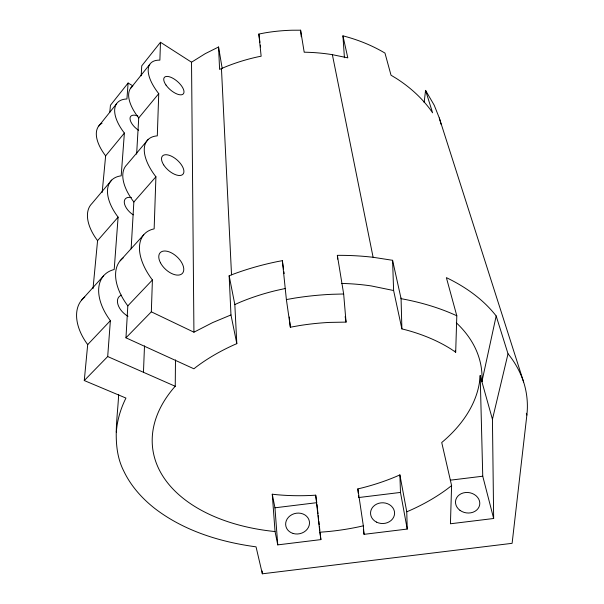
<?xml version="1.0" encoding="UTF-8"?>
<svg xmlns="http://www.w3.org/2000/svg" width="604" height="604" viewBox="0 0 604 604"><rect width="100%" height="100%" fill="white"/><g stroke="black" fill="none" stroke-linecap="round" stroke-linejoin="round"><path stroke-width="0.91" d="M320.067 532.222L320.89 539.606L277.757 544.876L275.047 531.535L272.412 531.278A171.015 104.107 -7 0 1 173.597 388.108L175.243 386.281L175.477 359.909M118.648 394.397C117.531 419.712 111.619 447.224 123.752 471.029C130.796 485.865 141.963 498.406 154.82 508.485C183.918 530.825 220.067 542.007 256.043 546.839L262.34 573.8L512.116 543.321L526.809 415.59C528.198 404.318 527.058 392.774 523.608 381.954L439.297 117.984L434.246 105.285L425.571 90.366L424.136 102.514M492.434 419.297L480.195 375.605A164.114 105.141 -7 0 1 442.928 441.509L441.72 442.49L451.603 485.608L450.433 523.774L493.657 518.496L492.434 419.297L508.024 353.801L496.171 315.945C483.14 299.229 465.352 286.757 446.371 277.636L456.805 315.786L455.688 352.215L450.999 349.067A171.015 104.107 -7 0 0 405.797 329.875L401.886 328.916L393.612 290.524L392.585 260.301L373.106 257.281A199.373 127.233 -7 0 0 338.066 255.341L337.357 255.364L337.681 259.108M151.332 311.83L152.412 279.962A51.959 28.947 43.5 0 1 154.148 228.871L155.915 176.776A47.014 23.05 41.9 0 1 157.304 135.855L158.739 93.643A43.027 18.747 41.3 0 1 159.879 60.143L160.483 42.272L191.528 62.212L193.929 332.2L151.332 311.83L125.964 337.817L193.899 368.795L196.036 367.096A171.015 104.107 -7 0 1 233.854 344.937L236.813 343.668L234.828 304.529L229.158 275.779L233.242 274.186A199.373 127.233 -7 0 1 278.497 261.381L282.355 260.686L283.533 268.976M143.458 372.291L144.499 345.888M125.964 337.817L127.822 305.851A50.857 29.86 43.2 0 1 123.141 257.961M131.128 248.863L133.854 201.985A46.108 23.888 41.5 0 1 126.81 164.764L148.033 139.637M136.625 154.163L138.731 117.946A42.272 19.494 40.8 0 1 132.201 86.583M141.177 75.825L141.751 65.851L160.483 42.272M116.323 432.064C117.199 420.225 120.634 408.666 125.942 398.066L84.273 380.543L107.693 356.541L110.373 320.656A49.883 30.245 42.8 0 1 114.194 269.52L118.105 217.138A45.323 24.288 41.2 0 1 121.185 175.832L124.379 133.061A41.608 19.887 40.5 0 1 126.923 98.996L128.116 83.02L132.865 85.896M84.273 380.543L87.723 344.295M93.008 288.689L97.576 240.641A44.485 24.983 40.7 0 1 91.891 203.578L111.672 180.105M102.159 192.457L105.64 155.855A40.906 20.528 40 0 1 102.008 123.254M109.769 112.442L110.449 105.255L128.116 83.02M496.171 315.945L481.909 381.736A165.081 105.02 -7 0 0 456.33 322.815M98.369 126.546L116.542 103.775M130.419 88.546L149.792 64.318M105.64 155.855L124.379 133.061M138.731 117.946L158.739 93.643M97.576 240.641L118.105 217.138M133.854 201.985L155.915 176.776M81.721 299.984L103.495 275.922M120.196 260.747L143.737 234.797M110.373 320.656L87.693 344.605A48.864 30.985 42.4 0 1 84.771 297.093M127.822 305.851L152.412 279.962M451.603 485.608L447.436 488.832A171.015 104.107 -7 0 1 409.882 510.471L406.764 511.792L407.224 529.059L364.046 534.336L363.366 529.738M191.528 62.212L205.239 53.658L218.557 46.999L222.219 68.622M193.929 332.2L212.699 322.566L230.97 314.941L229.158 275.779M425.571 90.366L432.592 112.805L430.32 109.558A160.317 126.168 -7.2 0 0 396.352 78.437L391.022 75.213L384.967 53.084C371.913 45.308 357.651 39.622 342.936 35.847L347.806 57.856L332.366 54.67A160.317 126.168 -7.2 0 0 304.756 52.216L304.197 52.223L300.603 30.2L292.072 30.23A155.953 125.338 -7.2 0 0 264.869 32.888L258.844 34.058L261.147 56.217L258.135 56.799A160.317 126.168 -7.2 0 0 222.793 67.988L219.599 69.415L218.557 46.999M406.764 511.792L399.886 474.887L396.179 476.526A165.081 105.02 -7 0 1 360.512 488.281L357.855 488.893L358.232 493.226M234.828 304.529L240.294 302.128A165.081 105.02 -7 0 1 276.088 290.532L285.511 288.448M357.855 488.893L363.329 525.82L358.383 526.93A171.015 104.107 -7 0 1 327.081 531.656L319.833 532.23L315.703 495.174L315.084 495.22A165.081 105.02 -7 0 1 277.138 494.736L272.268 494.215L275.047 531.535M282.355 260.686L286.387 299.576L290.358 327.209L299.478 325.579A171.015 104.107 -7 0 1 329.603 322.408L346.047 322.106L343.661 293.982L337.357 255.364M286.387 299.576L294.661 298.104A206.583 126.183 -7 0 1 331.989 294.299L343.661 293.982M450.32 480.18L482.747 476.209L493.657 518.496M272.268 494.215L274.948 507.798L316.768 502.679L315.703 495.174M399.886 474.887L400.482 492.426L358.617 497.553L358.466 495.824M341.524 283.472L343.231 283.487A165.081 105.02 -7 0 1 371.226 285.926L393.612 290.524M107.693 356.541L175.243 386.281M456.805 315.786C439.108 307.617 420.225 302.166 401.079 298.678L392.585 260.301M508.024 353.801C514.88 362.128 520.172 371.732 523.608 381.954M526.333 413.264L526.892 415.061M439.297 117.984L441.162 124.454M455.212 350.403L455.688 352.215M230.97 314.941L236.813 343.668M332.366 54.67L373.106 257.281M400.482 492.426L407.224 529.059M345.156 316.587L346.047 322.106M319.833 532.23L320.89 539.606M283.925 271.74L284.19 273.582M258.844 34.058L259.969 42.34M260.339 45.104L260.588 46.946M316.979 504.521L317.387 508.213M317.591 510.063L318.006 513.755M318.21 515.605L318.625 519.297M318.829 521.139L319.244 524.838M319.448 526.68L319.863 530.372M289.293 317.024L289.58 319.803M289.777 321.653L290.358 327.209M300.603 30.2L301.268 36.746M363.329 525.82L364.046 534.336M274.948 507.798L277.757 544.876M342.936 35.847L344.423 57.727M262.166 570.976L262.34 573.8M221.457 68.562L231.528 274.828M480.195 375.605L482.747 476.209M401.056 298.014L401.886 328.916M138.648 130.336A12.14 5.806 40.1 0 1 130.026 118.814A12.14 5.806 40.1 0 1 137.878 116.059M133.212 214.865A13.265 7.15 40.7 0 1 124.311 202.733A13.265 7.15 40.7 0 1 131.37 197.553M128.003 316.269A14.609 8.924 42.3 0 1 117.946 304.476A14.609 8.924 42.3 0 1 121.578 295.16M459.991 510.342A12.216 10.23 9.8 0 0 479.651 504.952A12.216 10.23 9.8 0 0 463.276 492.932A12.216 10.23 9.8 0 0 459.991 510.342M376.481 522.098A12.027 10.381 0.3 0 0 394.586 513.226A12.027 10.381 0.3 0 0 376.617 504.121A12.027 10.381 0.3 0 0 376.481 522.098M293.129 533.468A11.997 10.389 -11.9 0 0 309.384 521.463A11.997 10.389 -11.9 0 0 290.199 515.71A11.997 10.389 -11.9 0 0 293.129 533.468M165.994 85.051A12.556 5.474 41 0 0 183.337 93.869A12.556 5.474 41 0 0 172.276 77.946A12.556 5.474 41 0 0 165.994 85.051M163.654 164.847A13.718 6.742 41.5 0 0 182.944 174.246A13.718 6.742 41.5 0 0 171.528 156.232A13.718 6.742 41.5 0 0 163.654 164.847M160.445 262.755A15.168 8.479 43 0 0 182.121 273.65A15.168 8.479 43 0 0 171.257 252.774A15.168 8.479 43 0 0 160.445 262.755"/></g></svg>
